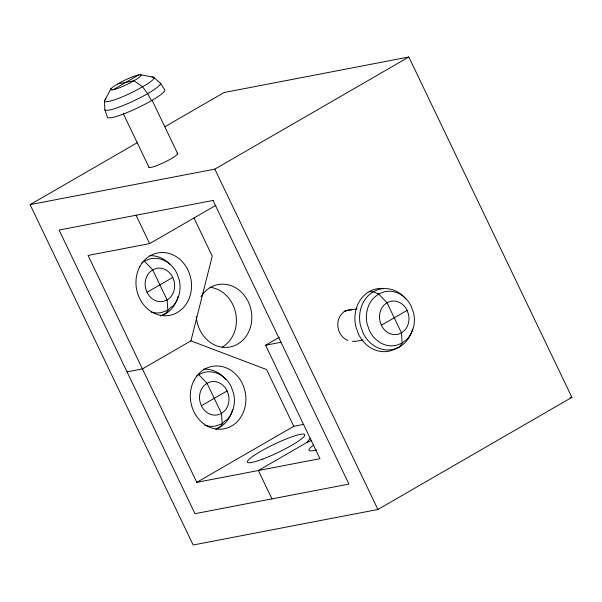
<?xml version="1.0" encoding="UTF-8"?>
<svg xmlns="http://www.w3.org/2000/svg" width="602" height="602" viewBox="0 0 602 602"><rect width="100%" height="100%" fill="white"/><g stroke="black" fill="none" stroke-linecap="round" stroke-linejoin="round"><path stroke-width="0.9" d="M127.03 371.863L142.426 368.906L190.924 340.867L212.243 256.113L193.987 218.014M105.087 99.789L111.009 88.712M271.953 498.877L258.363 470.516L306.862 442.485L310.286 438.203M141.425 263.367L144.277 261.057L150.131 258.83A27.444 23.869 79.1 0 1 176.988 273.519L179.313 280.269A27.444 23.869 79.1 0 1 172.804 306.155C167.905 308.081 167.19 314.394 161.938 315.463A31.778 27.639 79.1 0 0 164.248 313.958M196.5 376.242L198.637 374.512L204.492 372.284A27.444 23.869 79.1 0 1 231.349 386.973L233.674 393.723A27.444 23.869 79.1 0 1 227.165 419.602C222.266 421.528 221.544 427.849 216.299 428.917A31.778 27.639 79.1 0 0 217.849 427.947M140.454 74.738L138.776 74.889A16.879 2.408 -25.6 0 0 121.333 81.925L114.666 85.777A16.879 2.408 -25.6 0 0 111.34 89.931L113.018 89.781A16.879 2.408 -25.6 0 0 130.461 82.745L137.128 78.892A16.879 2.408 -25.6 0 0 140.454 74.738L152.968 77.071A27.444 3.913 -25.6 0 1 147.558 83.821L136.714 90.089A27.444 3.913 -25.6 0 1 108.352 101.527L105.621 101.776A27.444 3.913 -25.6 0 1 105.997 98.818M113.018 89.781L138.776 74.889M164.843 126.759L224.094 92.512L408.826 57.002L571.9 397.358L377.905 509.488L193.174 544.998L30.1 204.642L137.241 142.712M30.1 204.642L214.831 169.132L408.826 57.002M279.32 337.286L265.58 345.224L319.94 458.679L196.786 482.352L88.065 255.451L149.642 243.614L215.93 205.305M147.016 292.331L172.774 277.439L174.204 281.593A16.879 14.681 79.1 0 1 170.2 297.508L167.138 299.992L163.533 301.361A16.879 14.681 79.1 0 1 147.016 292.331L145.586 288.177A16.879 14.681 79.1 0 1 149.589 272.255L152.66 269.779L156.257 268.402A16.879 14.681 79.1 0 1 172.774 277.439M201.377 405.778L227.135 390.894L228.564 395.047A16.879 14.681 79.1 0 1 224.561 410.963L221.491 413.446L217.894 414.816A16.879 14.681 79.1 0 1 201.377 405.778L199.947 401.624A16.879 14.681 79.1 0 1 203.95 385.709L207.013 383.233L210.617 381.856A16.879 14.681 79.1 0 1 227.135 390.894M381.352 325.246L407.11 310.361L408.54 314.507A16.879 14.681 79.1 0 1 404.536 330.43L401.466 332.906L397.869 334.283A16.879 14.681 79.1 0 1 381.352 325.246L379.922 321.092A16.879 14.681 79.1 0 1 383.925 305.176L386.996 302.693L390.593 301.324A16.879 14.681 79.1 0 1 407.11 310.361M196.786 482.352L293.776 426.291L303.739 424.372M306.862 442.485L311.166 440.641M117.699 83.911L134.095 80.758L142.629 86.861L147.625 93.641L151.486 100.647M344.156 311.257L357.091 308.773M265.58 345.224L280.976 342.267M354.706 341.575L363.021 339.972M570.056 397.711L571.9 397.358M152.02 77.184L152.968 77.071M369.094 291.661L373.353 291.767A30.822 26.812 79.1 0 1 405.838 299.028M190.924 340.867L266.603 369.56L293.776 426.291M154.082 77.666L160.531 83.309L164.79 89.991A31.778 4.53 -25.6 0 1 144.683 104.372A31.778 4.53 -25.6 0 1 111.837 117.623L108.684 117.909A31.778 4.53 -25.6 0 1 107.389 117.224L104.853 109.722L104.507 101.189M144.277 261.057L152.66 269.779L167.138 299.992L167.815 310.188L161.961 312.415A27.444 23.869 79.1 0 1 151.275 312.084M198.637 374.512L207.013 383.233L221.491 413.446L222.176 423.642L216.321 425.87A27.444 23.869 79.1 0 1 204.755 425.268M214.831 169.132L377.905 509.488M152.05 100.165L177.883 154.082M123.357 113.786L149.191 167.702M136.06 215.245L149.642 243.614M200.993 296.748A31.778 27.639 79.1 0 1 245.714 297.313A31.778 27.639 79.1 0 1 234.208 345.796A31.778 27.639 79.1 0 1 196.305 316.509M209.895 287.267A31.778 27.639 79.1 0 1 235.683 313.063A31.778 27.639 79.1 0 1 222.221 347.121M354.202 341.138A15.885 13.823 79.1 0 1 352.388 341.274M347.896 340.439A15.885 13.823 79.1 0 1 337.91 322.386A15.885 13.823 79.1 0 1 351.839 309.669M176.973 153.179A15.885 2.265 -25.6 0 1 165.738 161.645A15.885 2.265 -25.6 0 1 148.92 167.145M203.378 369.192A30.822 26.812 79.1 0 1 225.863 379.561M232.507 409.653A30.822 26.812 79.1 0 1 215.727 429.173M316.441 449.852A31.778 4.53 -25.6 0 1 313.446 445.171M412.483 329.121A30.822 26.812 79.1 0 1 389.712 349.905A30.822 26.812 79.1 0 1 363.014 332.876L360.402 325.291A30.822 26.812 79.1 0 1 373.353 291.767L378.613 293.979L386.996 302.693L401.466 332.906L402.151 343.102L399.713 346.797L396.274 348.385A31.778 27.639 79.1 0 1 358.438 334.035L355.744 326.216A31.778 27.639 79.1 0 1 383.038 288.448M160.531 83.309A30.822 4.395 -25.6 0 1 141.026 97.261A30.822 4.395 -25.6 0 1 109.173 110.113L106.11 110.392A30.822 4.395 -25.6 0 1 104.853 109.722M149.906 255.692A30.822 26.812 79.1 0 1 169.802 264.18M178.154 296.207A30.822 26.812 79.1 0 1 160.531 316.005M378.613 293.979L373.624 298.013A27.444 23.869 79.1 0 0 367.115 323.899L369.44 330.648A27.444 23.869 79.1 0 0 396.297 345.337L402.151 343.102L407.14 339.069A27.444 23.869 79.1 0 0 413.649 313.19L411.324 306.441A27.444 23.869 79.1 0 0 384.467 291.752L378.613 293.979M213.033 200.451L59.086 230.047L194.98 513.679L348.919 484.083L213.033 200.451M139.852 266.588A31.778 27.639 79.1 0 0 163.39 315.711A31.778 27.639 79.1 0 0 187.997 270.125A31.778 27.639 79.1 0 0 139.852 266.588M262.765 459.063A31.778 4.53 -25.6 0 0 304.77 434.787A31.778 4.53 -25.6 0 0 260.674 451.365A31.778 4.53 -25.6 0 0 262.765 459.063M194.213 380.043A31.778 27.639 79.1 0 0 217.743 429.166A31.778 27.639 79.1 0 0 242.35 383.579A31.778 27.639 79.1 0 0 194.213 380.043"/></g></svg>
